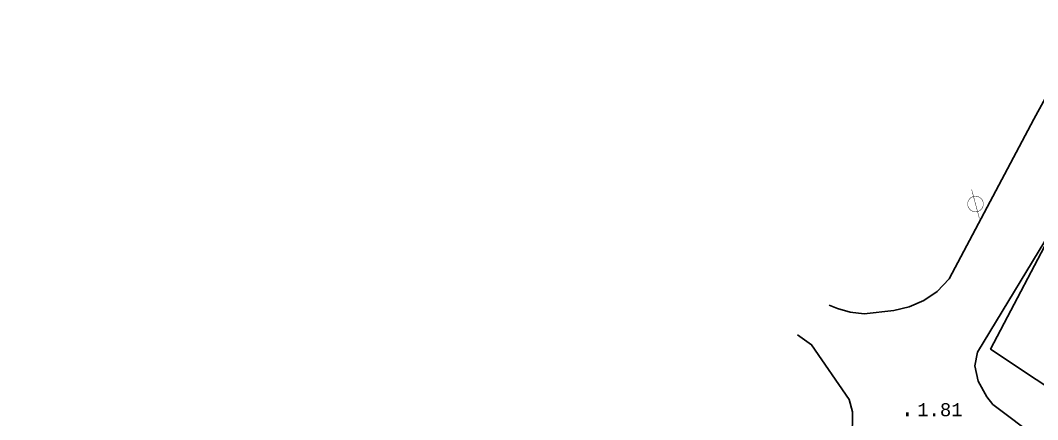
# Model space of a CAD drawing. Extents: x 743000 to 743800, y 4405200 to 4405700.
# Drawn here: x 743179 to 743295.7, y 4405532.3 to 4405578.1 of the extents above; entities that cross this region are included whole.
import ezdxf

# ---------------------------------------------------------------- set-up
doc = ezdxf.new("R2010")
doc.units = 0
doc.header["$MEASUREMENT"] = 0
for name, color, linetype in [('2', 7, 'CONTINUOUS'), ('24', 7, 'CONTINUOUS'), ('51', 7, 'CONTINUOUS'), ('6', 7, 'CONTINUOUS'), ('8', 7, 'CONTINUOUS')]:
    doc.layers.add(name, color=color, linetype=linetype)
doc.styles.add('MONOTXT', font='monotxt', dxfattribs={"height": 0.2})

msp = doc.modelspace()

# ---------------------------------------------------------------- linework, layer by layer
at = {"layer": '2', "color": 7, "linetype": 'Continuous'}
msp.add_3dface([(743800, 4405200), (743800, 4405700), (743000.0000000001, 4405700), (743000.0000000001, 4405200)], dxfattribs=at)
at = {"layer": '51', "color": 1, "linetype": 'Continuous'}
msp.add_polyline3d([(743298.06, 4405555.14, 1.97), (743290.3, 4405540.39, 1.96), (743316.2399999999, 4405523.14, 1.97), (743325.18, 4405535.66, 1.92), (743297.99, 4405554.95, 1.91), (743298.06, 4405555.14, 1.97)], dxfattribs=at)
at = {"layer": '6', "color": 7, "linetype": 'Continuous'}
for points in [[(743271.79, 4405545.43, 2.05), (743272.75, 4405545.04, 2.05), (743274.19, 4405544.61, 2.05), (743275.81, 4405544.44, 2.05), (743279.2199999999, 4405544.83, 2.05), (743280.9799999999, 4405545.25, 2.05), (743282.67, 4405545.98, 2.05), (743284.2, 4405546.99, 2.05), (743285.55, 4405548.46, 2.05), (743295.2800000001, 4405566.73, 2.06), (743305.01, 4405584.6, 2.07), (743314.0799999998, 4405602.82, 2.08), (743324.05, 4405622.09, 2.09), (743333.6099999999, 4405639.75, 2.1), (743343.12, 4405658.48, 2.11), (743343.8199999998, 4405659.78, 2.11), (743343.8199999998, 4405661.1, 2.11), (743345.5199999998, 4405662.61, 2.11), (743356.09, 4405679.65, 2.12), (743366.79, 4405697.17, 1.83), (743368.29, 4405700, 1.75)], [(743297.95, 4405555.1, 2.05), (743288.7999999998, 4405540.060000001, 2.04), (743288.5099999999, 4405538.46, 2.04), (743288.9, 4405536.71, 2.04), (743289.8799999999, 4405534.92, 2.04), (743290.56, 4405534.06, 2.04), (743306.5700000002, 4405522, 2.04), (743323.4599999998, 4405508.88, 1.97), (743336.5, 4405500, 1.98)], [(743257.61, 4405500, 2.33), (743262.5400000002, 4405508.55, 2.33), (743272.39, 4405525.98, 2.34), (743274.2000000002, 4405530.21, 2.34), (743274.4699999999, 4405531.7, 2.34), (743274.48, 4405533.21, 2.3), (743274.0899999999, 4405534.61, 2.21), (743269.79, 4405540.9, 2), (743268.18, 4405542.02, 2)]]:
    msp.add_polyline3d(points, dxfattribs=at)
at = {"layer": '8', "color": 7, "linetype": 'Continuous', "const_width": 0.05, "elevation": 9.54}
for points in [[(743289.0199999998, 4405555.38), (743288.14, 4405558.66)], [(743289.03, 4405557.79), (743288.9799999999, 4405557.82), (743288.9200000002, 4405557.84), (743288.8699999999, 4405557.87), (743288.82, 4405557.88), (743288.7599999999, 4405557.9), (743288.7099999998, 4405557.9), (743288.6500000001, 4405557.91), (743288.5999999999, 4405557.91), (743288.5399999998, 4405557.91), (743288.48, 4405557.91), (743288.42, 4405557.9), (743288.3699999999, 4405557.89), (743288.31, 4405557.87), (743288.26, 4405557.86), (743288.2099999998, 4405557.83), (743288.16, 4405557.81), (743288.1099999999, 4405557.78), (743288.0600000002, 4405557.75), (743288.02, 4405557.72), (743287.97, 4405557.68), (743287.93, 4405557.64), (743287.9000000001, 4405557.6), (743287.8599999999, 4405557.55), (743287.8299999998, 4405557.5), (743287.8, 4405557.45), (743287.77, 4405557.41), (743287.75, 4405557.35), (743287.73, 4405557.3), (743287.71, 4405557.24), (743287.6999999998, 4405557.19), (743287.69, 4405557.13), (743287.69, 4405557.08), (743287.69, 4405557.02), (743287.69, 4405556.96), (743287.69, 4405556.91), (743287.6999999998, 4405556.85), (743287.71, 4405556.8), (743287.73, 4405556.74), (743287.75, 4405556.69), (743287.77, 4405556.64), (743287.8, 4405556.58), (743287.8299999998, 4405556.54), (743287.8599999999, 4405556.49), (743287.89, 4405556.45), (743287.93, 4405556.4), (743287.97, 4405556.36), (743288.02, 4405556.33), (743288.0600000002, 4405556.29), (743288.1099999999, 4405556.26), (743288.16, 4405556.23), (743288.2099999998, 4405556.21), (743288.26, 4405556.19), (743288.31, 4405556.17), (743288.3699999999, 4405556.15), (743288.43, 4405556.14), (743288.48, 4405556.13), (743288.5399999998, 4405556.13), (743288.5899999999, 4405556.12), (743288.6500000001, 4405556.13), (743288.7099999998, 4405556.14), (743288.7599999999, 4405556.15), (743288.82, 4405556.16), (743288.8699999999, 4405556.17), (743288.93, 4405556.19), (743288.9799999999, 4405556.22), (743289.03, 4405556.25), (743289.08, 4405556.28), (743289.12, 4405556.310000001), (743289.1600000001, 4405556.35), (743289.2099999998, 4405556.38), (743289.25, 4405556.42), (743289.28, 4405556.47), (743289.32, 4405556.51), (743289.3499999999, 4405556.560000001), (743289.3699999999, 4405556.61), (743289.3999999998, 4405556.66), (743289.42, 4405556.72), (743289.44, 4405556.77), (743289.45, 4405556.82), (743289.4599999998, 4405556.88), (743289.4699999999, 4405556.94), (743289.4699999999, 4405556.99), (743289.4699999999, 4405557.05), (743289.4699999999, 4405557.1), (743289.4599999998, 4405557.16), (743289.45, 4405557.22), (743289.44, 4405557.27), (743289.42, 4405557.33), (743289.3999999998, 4405557.38), (743289.3799999999, 4405557.43), (743289.3499999999, 4405557.48), (743289.32, 4405557.53), (743289.28, 4405557.57), (743289.25, 4405557.62), (743289.2099999998, 4405557.66), (743289.17, 4405557.7), (743289.12, 4405557.73), (743289.0699999998, 4405557.76), (743289.03, 4405557.79)]]:
    msp.add_lwpolyline(points, dxfattribs=at)

# ---------------------------------------------------------------- texts
at = {"layer": '24', "color": 7, "linetype": 'Continuous', "style": 'MONOTXT'}
for s, height, p in [('1.81                        ', 1.5, (743281.9, 4405532.7, 1.81)), ('.                           ', 1.99, (743279.8999999998, 4405532.7, 1.81))]:
    msp.add_text(s, height=height, dxfattribs=at).set_placement(p)

doc.saveas('drawing.dxf')
